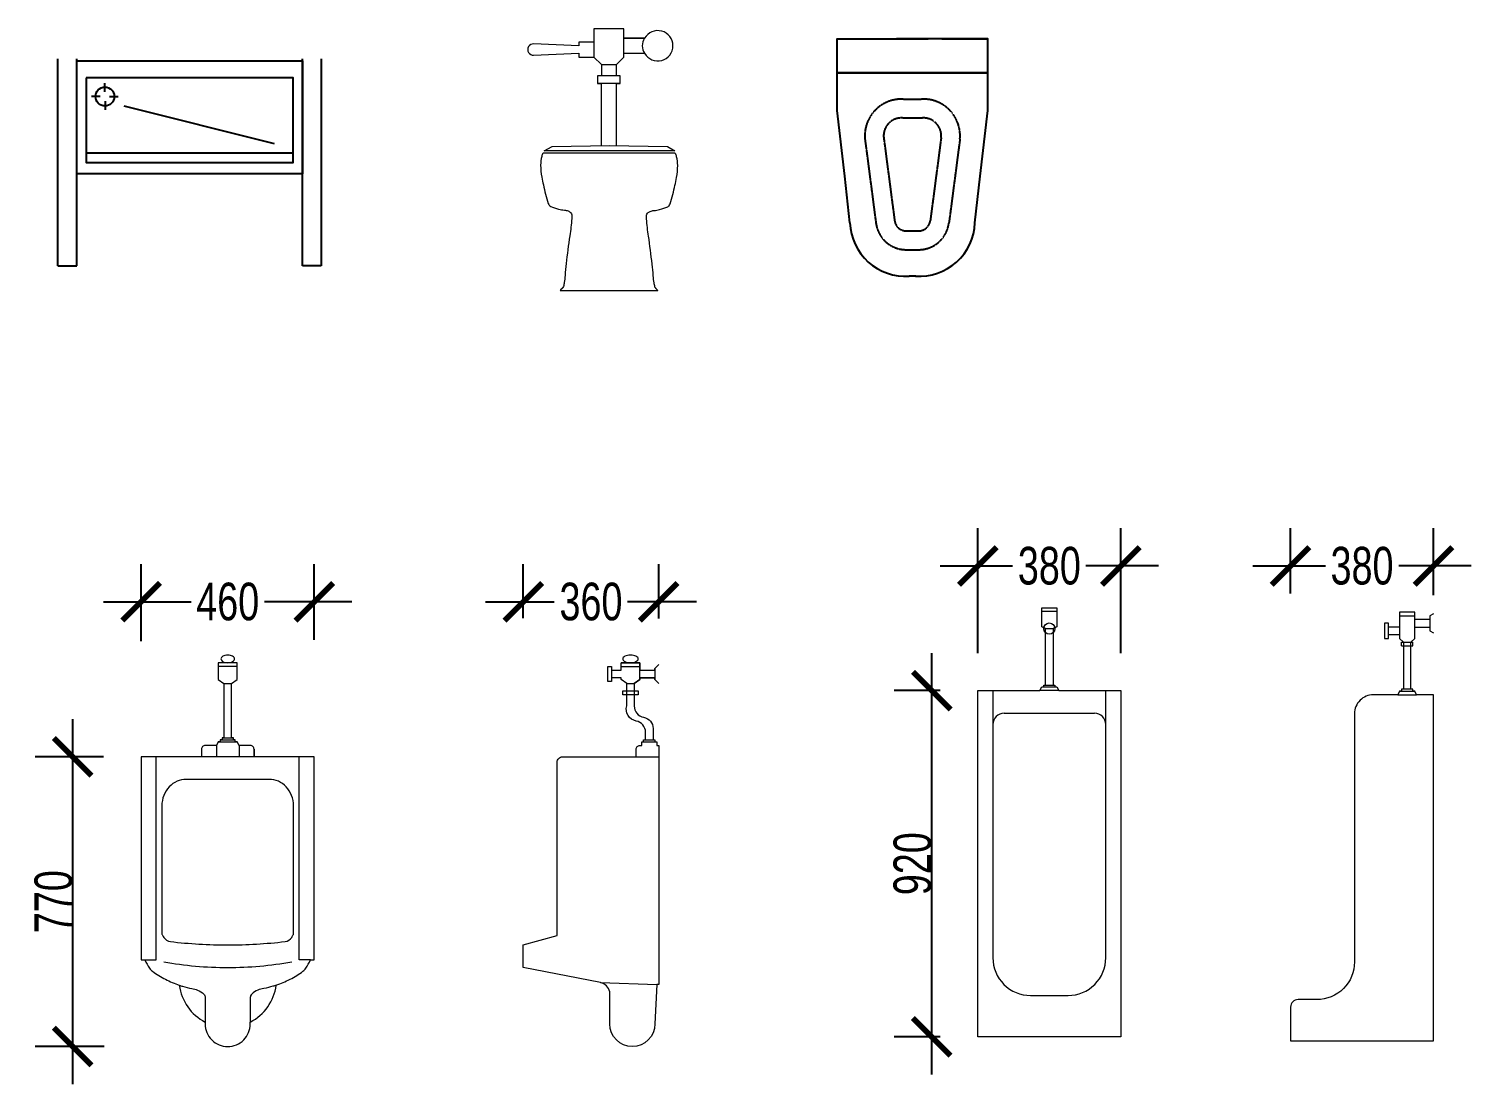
# Model space of a CAD drawing. Header units: inches. Extents: x 242965 to 445791, y 236206 to 423703.
# Drawn here: x 317452 to 321285, y 357053 to 359858 of the extents above; entities that cross this region are included whole.
import ezdxf

# ---------------------------------------------------------------- set-up
doc = ezdxf.new("R2010")
doc.units = ezdxf.units.IN
doc.header["$MEASUREMENT"] = 0
doc.linetypes.add('HIDDEN', pattern=[0.375, 0.25, -0.125])
doc.layers.add('9', color=251, linetype='Continuous', lineweight=13)
doc.layers.add('THIET-BI', color=21, linetype='Continuous')
doc.layers.add('TOILET', color=35, linetype='Continuous')
doc.styles.add('DIM', font='hoatbif.shx', dxfattribs={"width": 0.75})
doc.dimstyles.new('100', dxfattribs={"dimscale": 0, "dimtxt": 100, "dimasz": 100, "dimexe": 100, "dimexo": 100, "dimgap": 1, "dimtad": 1, "dimzin": 12, "dimdsep": 46, "dimtxsty": 'DIM', "dimblk": 'ARCHTICK', "dimblk1": 'ARCHTICK', "dimblk2": 'OBLIQUE', "dimcen": 0, "dimdle": 100, "dimclrd": 4, "dimclre": 7, "dimclrt": 3, "dimaunit": 3, "dimadec": 0, "dimazin": 3, "dimtfac": 0.004, "dimtix": 1, "dimtmove": 2, "dimatfit": 3, "dimldrblk": 'ARCHTICK', "dimfxl": 1, "dimtolj": 1, "dimtzin": 13, "dimarcsym": 0})

# ---------------------------------------------------------------- blocks, each defined once
blk = doc.blocks.new('AF5111')
for p, q in [((25, 1160.3), (-25, 1160.3)), ((-10, 1115.3), (10, 1115.3)), ((-25, 960.3), (25, 960.3)), ((-20, 965.3), (20, 965.3)), ((-15, 970.3), (15, 970.3)), ((-190, 380.3), (-190, 920.3)), ((70, 920.3), (-70, 920.3)), ((-30, 950.3), (-30, 920.3)), ((30, 950.3), (30, 920.3)), ((70, 940.3), (70, 920.3)), ((190, 380.3), (190, 920.3)), ((-220, 380.3), (-190, 380.3)), ((220, 380.3), (190, 380.3))]:
    blk.add_line(p, q)
for points in [[(0, 1170.3, 0.056521), (7.3, 1171.1, 0.070265), (12.7, 1173.2, 0.106132), (17.1, 1177, 0.187462), (18, 1180.3, 0.161741), (16.9, 1183.7, 0.106132), (12.7, 1187.3, 0.070265), (7.3, 1189.4, 0.056521), (0, 1190.3, 0.056521), (-7.3, 1189.4, 0.070265), (-12.7, 1187.3, 0.106132), (-16.9, 1183.7, 0.161741), (-18, 1180.3, 0.161741), (-16.9, 1176.8, 0.106132), (-12.7, 1173.2, 0.070265), (-7.3, 1171.1, 0.056521)], [(230, 920.3), (70, 920.3), (70, 940.3, 0.414214), (60, 950.3), (30, 950.3), (25, 960.3), (20, 960.3), (20, 965.3), (15, 965.3), (15, 970.3), (10, 970.3), (10, 1115.3), (25, 1125.3), (25, 1170.3), (-25, 1170.3), (-25, 1125.3), (-10, 1115.3), (-10, 970.3), (-15, 970.3), (-15, 965.3), (-20, 965.3), (-20, 960.3), (-25, 960.3), (-30, 950.3), (-60, 950.3, 0.414214), (-70, 940.3), (-70, 920.3), (-230, 920.3), (-230, 380.3), (-220, 380.3, 0.036786), (-207.6, 358.3, 0.08499), (-200, 350.3, 0.04503), (-165.5, 329, 0.030133), (-128.7, 313.2, 0.244376), (-60, 215.2), (-60, 210.3, 0.414214), (0, 150.3, 0.414214), (60, 210.3), (60, 215.2, 0.244376), (128.7, 313.2, 0.030133), (165.5, 329, 0.04503), (200, 350.3, 0.08499), (207.6, 358.3, 0.036786), (220, 380.3), (230, 380.3)], [(0, 860.3), (-110, 860.3, 0.208552), (-155.3, 840.5, 0.189309), (-175, 790.3), (-175, 680.3), (-175, 470.3), (-175, 450.3, 0.116434), (-174.5, 448.3, 0.024533), (-170, 440.3, 0.226752), (-152.5, 429.2, 0.029286), (0, 420.3, 0.029286), (152.5, 429.2, 0.226752), (170, 440.3, 0.024533), (174.5, 448.3, 0.116434), (175, 450.3), (175, 470.3), (175, 680.3), (175, 790.3, 0.189309), (155.3, 840.5, 0.208552), (110, 860.3)]]:
    blk.add_lwpolyline(points, format="xyb", close=True)
for points in [[(-170, 375.3, 0.022005), (-85.3, 364, 0.022005), (0, 360.3, 0.022005), (85.3, 364, 0.022005), (170, 375.3)], [(-128.7, 313.2, 0.006897), (-120, 310.3, 0.044651), (-95.7, 304.7, -0.068281), (-80, 300.3, -0.094181), (-63.7, 289.2, -0.198912), (-60, 280.3), (-60, 235.3), (-60, 215.2, 0.414214)], [(128.7, 313.2, -0.006897), (120, 310.3, -0.044651), (95.7, 304.7, 0.068281), (80, 300.3, 0.094181), (63.7, 289.2, 0.198912), (60, 280.3), (60, 235.3), (60, 215.2, -0.414214)]]:
    blk.add_lwpolyline(points, format="xyb")
blk = doc.blocks.new('_ARCHTICK')
at = {"color": 0, "linetype": 'ByBlock', "const_width": 0.15}
blk.add_lwpolyline([(-0.5, -0.5), (0.5, 0.5)], dxfattribs=at)
blk = doc.blocks.new('*D557')
at = {"layer": '9', "color": 4, "lineweight": -2, "transparency": 16777216}
blk.add_line((317568.3, 357053.2), (317568.3, 358023.2), dxfattribs=at)
at = {"layer": '9', "color": 7, "lineweight": -2, "transparency": 16777216}
for p, q in [((317650.2, 357923.2), (317468.3, 357923.2)), ((317651.9, 357153.2), (317468.3, 357153.2))]:
    blk.add_line(p, q, dxfattribs=at)
at = {"layer": 'Defpoints', "color": 0, "transparency": 16777216}
for p in [(317568.3, 357923.2), (317750.2, 357923.2), (317751.9, 357153.2)]:
    blk.add_point(p, dxfattribs=at)
at = {"layer": '9', "color": 4, "lineweight": -2, "transparency": 16777216, "xscale": 100, "yscale": 100, "zscale": 100}
for p, rotation in [((317568.3, 357923.2), 90), ((317568.3, 357153.2), 270)]:
    blk.add_blockref('_ARCHTICK', p, dxfattribs=dict(at, rotation=rotation))
at = {"layer": '9', "color": 3, "transparency": 16777216, "insert": (317517.3, 357538.2), "char_height": 100, "attachment_point": 5, "rotation": 90, "style": 'DIM'}
blk.add_mtext('\\A1;770', dxfattribs=at)
blk = doc.blocks.new('_Oblique')
at = {"color": 0, "linetype": 'ByBlock', "lineweight": -2}
blk.add_line((-0.5, -0.5), (0.5, 0.5), dxfattribs=at)
blk = doc.blocks.new('*D558')
at = {"layer": '9', "color": 7, "lineweight": -2, "transparency": 16777216}
for p, q in [((317750.2, 358230.9), (317750.2, 358435.2)), ((318210.2, 358234.4), (318210.2, 358435.2))]:
    blk.add_line(p, q, dxfattribs=at)
at = {"layer": '9', "color": 4, "lineweight": -2, "transparency": 16777216}
for p, q in [((317650.2, 358335.2), (317882.8, 358335.2)), ((318310.2, 358335.2), (318077.6, 358335.2))]:
    blk.add_line(p, q, dxfattribs=at)
at = {"layer": 'Defpoints', "color": 0, "transparency": 16777216}
for p in [(318210.2, 358335.2), (317750.2, 358130.9), (318210.2, 358134.4)]:
    blk.add_point(p, dxfattribs=at)
at = {"layer": '9', "color": 4, "lineweight": -2, "transparency": 16777216, "xscale": 100, "yscale": 100, "zscale": 100, "rotation": 180}
blk.add_blockref('_ARCHTICK', (317750.2, 358335.2), dxfattribs=at)
at = {"layer": '9', "color": 4, "lineweight": -2, "transparency": 16777216, "xscale": 100, "yscale": 100, "zscale": 100}
blk.add_blockref('_ARCHTICK', (318210.2, 358335.2), dxfattribs=at)
at = {"layer": '9', "color": 3, "transparency": 16777216, "insert": (317980.2, 358335.2), "char_height": 100, "attachment_point": 5, "style": 'DIM'}
blk.add_mtext('\\A1;460', dxfattribs=at)
blk = doc.blocks.new('BI-P01')
for p, q in [((0, -550), (0, 0)), ((50, -550), (50, 0)), ((650, -550), (650, 0)), ((700, 0), (700, -550)), ((50, -305), (50, -5)), ((50, -5), (650, -5)), ((650, -5), (650, -305)), ((124.7, -87.5), (124.7, -64.7)), ((112.5, -100.3), (89.7, -100.3)), ((125.3, -112.5), (125.3, -135.3)), ((137.5, -99.7), (160.3, -99.7)), ((175, -125), (575, -225)), ((75, -250), (625, -250)), ((650, -305), (50, -305)), ((0, -550), (50, -550)), ((700, -550), (650, -550))]:
    blk.add_line(p, q)
blk.add_lwpolyline([(75, -50), (75, -275), (625, -275), (625, -50)], close=True)
blk.add_circle((125, -100), 25)
blk = doc.blocks.new('A$C4111767C')
at = {"layer": 'THIET-BI'}
blk.add_blockref('BI-P01', (0, 550), dxfattribs=at)
blk = doc.blocks.new('AF5101')
for p, q in [((20, 1130), (-20, 1130)), ((-10, 1085), (10, 1085)), ((25, 920), (-25, 920)), ((-20, 930), (20, 930)), ((-15, 935), (15, 935)), ((-120, 860), (120, 860))]:
    blk.add_line(p, q)
blk.add_lwpolyline([(-20, 1140), (20, 1140), (20, 1090), (10, 1085), (10, 935), (15, 935), (15, 930), (20, 930), (25, 920), (190, 920), (190, 0), (-190, 0), (-190, 920), (-25, 920), (-20, 930), (-15, 930), (-15, 935), (-10, 935), (-10, 1085), (-20, 1090)], close=True)
blk.add_lwpolyline([(-150, 920), (-150, 210, 0.414214), (-50, 110), (50, 110, 0.414214), (150, 210), (150, 920)], format="xyb")
blk.add_circle((0, 1085), 15)
for centre, start, end in [((-120, 830), 90, 180), ((120, 830), 0, 90)]:
    blk.add_arc(centre, 30, start, end)
blk = doc.blocks.new('AL5111')
for p, q in [((-125, 1150), (-125, 1130)), ((-50, 1170), (-100, 1170)), ((-100, 1160), (-50, 1160)), ((-50, 1160), (-50, 1170)), ((-50, 1125), (-50, 1160)), ((-50, 1150), (-10, 1150)), ((0, 1165), (-10, 1155)), ((-10, 1155), (-10, 1125)), ((-85, 1115), (-65, 1115)), ((-65, 1115), (-50, 1125)), ((-50, 1130), (-10, 1130)), ((-10, 1125), (0, 1115)), ((-95, 1095), (-55, 1095)), ((-95, 1085), (-95, 1095)), ((-55, 1085), (-95, 1085)), ((-55, 1095), (-55, 1085)), ((-45, 960), (-5, 960)), ((-40, 965), (-10, 965)), ((-60, 920), (0, 920))]:
    blk.add_line(p, q)
blk.add_lwpolyline([(-75, 1170, 0.049611), (-66.7, 1170.8, 0.063422), (-60.4, 1172.9, 0.103466), (-55.4, 1176.8, 0.206938), (-54.4, 1180, 0.178554), (-55.6, 1183.4, 0.103466), (-60.4, 1187.1, 0.063422), (-66.7, 1189.2, 0.049611), (-75, 1190, 0.049611), (-83.3, 1189.2, 0.063422), (-89.6, 1187.1, 0.103466), (-94.4, 1183.4, 0.178554), (-95.6, 1180, 0.178554), (-94.4, 1176.6, 0.103466), (-89.6, 1172.9, 0.063422), (-83.3, 1170.8, 0.049611)], format="xyb", close=True)
blk.add_lwpolyline([(0, 1115), (-10, 1125), (-10, 1130), (-50, 1130), (-50, 1125), (-65, 1115), (-65, 1055, 0.36205), (-40, 1025, -0.36205), (-15, 995), (-15, 965), (-10, 965), (-10, 960), (-5, 960), (-5, 950), (0, 950), (0, 315), (-5, 315.2), (-10, 210, -1), (-130, 210), (-130, 295, 0.30534), (-155, 320), (-360, 360), (-360, 420), (-270, 445), (-270, 905, -0.414214), (-255, 920), (-60, 920), (-60, 940, -0.414214), (-50, 950), (-45, 950), (-45, 960), (-40, 960), (-40, 965), (-35, 965), (-35, 985, 0.36205), (-60, 1015, -0.441113), (-85, 1055), (-85, 1115), (-100, 1125), (-100, 1130), (-125, 1130), (-125, 1120), (-135, 1120), (-135, 1160), (-125, 1160), (-125, 1150), (-100, 1150), (-100, 1160), (-100, 1170), (-50, 1170), (-50, 1150), (-10, 1150), (-10, 1155), (0, 1165)], format="xyb")
blk.add_lwpolyline([(-155, 320), (-5, 315.2)])
blk = doc.blocks.new('*D561')
at = {"layer": '9', "color": 4, "lineweight": -2, "transparency": 16777216}
blk.add_line((319851.2, 357079), (319851.2, 358199), dxfattribs=at)
at = {"layer": '9', "color": 7, "lineweight": -2, "transparency": 16777216}
for p, q in [((319873.7, 358099), (319751.2, 358099)), ((319873.7, 357179), (319751.2, 357179))]:
    blk.add_line(p, q, dxfattribs=at)
at = {"layer": 'Defpoints', "color": 0, "transparency": 16777216}
for p in [(319851.2, 358099), (319973.7, 358099), (319973.7, 357179)]:
    blk.add_point(p, dxfattribs=at)
at = {"layer": '9', "color": 4, "lineweight": -2, "transparency": 16777216, "xscale": 100, "yscale": 100, "zscale": 100}
for p, rotation in [((319851.2, 358099), 90), ((319851.2, 357179), 270)]:
    blk.add_blockref('_ARCHTICK', p, dxfattribs=dict(at, rotation=rotation))
at = {"layer": '9', "color": 3, "transparency": 16777216, "insert": (319800.2, 357639), "char_height": 100, "attachment_point": 5, "rotation": 90, "style": 'DIM'}
blk.add_mtext('\\A1;920', dxfattribs=at)
blk = doc.blocks.new('AL5101')
for p, q in [((-90, 1130), (-50, 1130)), ((-90, 1130), (-90, 1070)), ((-50, 1070), (-50, 1130)), ((-10, 1130), (-10, 1090)), ((-130, 1110), (-130, 1070)), ((-120, 1070), (-120, 1110)), ((-85, 1060), (-55, 1060)), ((-85, 1050), (-85, 1060)), ((-85, 1050), (-55, 1050)), ((-55, 1050), (-55, 1060)), ((-95, 920), (-45, 920)), ((-90, 930), (-50, 930)), ((-55, 935), (-85, 935))]:
    blk.add_line(p, q)
blk.add_lwpolyline([(0, 1135), (-10, 1130), (-10, 1120), (-50, 1120), (-50, 1140), (-90, 1140), (-90, 1100), (-120, 1100), (-120, 1110), (-130, 1110), (-130, 1070), (-120, 1070), (-120, 1080), (-90, 1080), (-90, 1070), (-80, 1060), (-80, 935), (-85, 935), (-85, 930), (-90, 930), (-95, 920), (-160, 920, 0.414214), (-210, 870), (-210, 210, -0.414214), (-310, 110), (-360, 110, 0.414214), (-380, 90), (-380, 0), (0, 0), (0, 920), (-45, 920), (-50, 930), (-55, 930), (-55, 935), (-60, 935), (-60, 1060), (-50, 1070), (-50, 1100), (-10, 1100), (-10, 1090), (0, 1085)], format="xyb")
blk = doc.blocks.new('*D562')
at = {"layer": '9', "color": 7, "lineweight": -2, "transparency": 16777216}
for p, q in [((319973.7, 358199), (319973.7, 358530.4)), ((320353.7, 358199), (320353.7, 358530.4))]:
    blk.add_line(p, q, dxfattribs=at)
at = {"layer": '9', "color": 4, "lineweight": -2, "transparency": 16777216}
for p, q in [((319873.7, 358430.4), (320066.2, 358430.4)), ((320453.7, 358430.4), (320261.1, 358430.4))]:
    blk.add_line(p, q, dxfattribs=at)
at = {"layer": 'Defpoints', "color": 0, "transparency": 16777216}
for p in [(320353.7, 358430.4), (319973.7, 358099), (320353.7, 358099)]:
    blk.add_point(p, dxfattribs=at)
at = {"layer": '9', "color": 4, "lineweight": -2, "transparency": 16777216, "xscale": 100, "yscale": 100, "zscale": 100, "rotation": 180}
blk.add_blockref('_ARCHTICK', (319973.7, 358430.4), dxfattribs=at)
at = {"layer": '9', "color": 4, "lineweight": -2, "transparency": 16777216, "xscale": 100, "yscale": 100, "zscale": 100}
blk.add_blockref('_ARCHTICK', (320353.7, 358430.4), dxfattribs=at)
at = {"layer": '9', "color": 3, "transparency": 16777216, "insert": (320163.7, 358430.4), "char_height": 100, "attachment_point": 5, "style": 'DIM'}
blk.add_mtext('\\A1;380', dxfattribs=at)
blk = doc.blocks.new('*D563')
at = {"layer": '9', "color": 7, "lineweight": -2, "transparency": 16777216}
for p, q in [((318765.6, 358291.2), (318765.6, 358435.2)), ((319125.6, 358290.7), (319125.6, 358435.2))]:
    blk.add_line(p, q, dxfattribs=at)
at = {"layer": '9', "color": 4, "lineweight": -2, "transparency": 16777216}
for p, q in [((318665.6, 358335.2), (318848.1, 358335.2)), ((319225.6, 358335.2), (319043, 358335.2))]:
    blk.add_line(p, q, dxfattribs=at)
at = {"layer": 'Defpoints', "color": 0, "transparency": 16777216}
for p in [(319125.6, 358335.2), (318765.6, 358191.2), (319125.6, 358190.7)]:
    blk.add_point(p, dxfattribs=at)
at = {"layer": '9', "color": 4, "lineweight": -2, "transparency": 16777216, "xscale": 100, "yscale": 100, "zscale": 100, "rotation": 180}
blk.add_blockref('_ARCHTICK', (318765.6, 358335.2), dxfattribs=at)
at = {"layer": '9', "color": 4, "lineweight": -2, "transparency": 16777216, "xscale": 100, "yscale": 100, "zscale": 100}
blk.add_blockref('_ARCHTICK', (319125.6, 358335.2), dxfattribs=at)
at = {"layer": '9', "color": 3, "transparency": 16777216, "insert": (318945.6, 358335.2), "char_height": 100, "attachment_point": 5, "style": 'DIM'}
blk.add_mtext('\\A1;360', dxfattribs=at)
blk = doc.blocks.new('*D564')
at = {"layer": '9', "color": 7, "lineweight": -2, "transparency": 16777216}
for p, q in [((320804.7, 358357), (320804.7, 358530.4)), ((321184.7, 358353), (321184.7, 358530.4))]:
    blk.add_line(p, q, dxfattribs=at)
at = {"layer": '9', "color": 4, "lineweight": -2, "transparency": 16777216}
for p, q in [((320704.7, 358430.4), (320897.3, 358430.4)), ((321284.7, 358430.4), (321092.1, 358430.4))]:
    blk.add_line(p, q, dxfattribs=at)
at = {"layer": 'Defpoints', "color": 0, "transparency": 16777216}
for p in [(321184.7, 358430.4), (320804.7, 358257), (321184.7, 358253)]:
    blk.add_point(p, dxfattribs=at)
at = {"layer": '9', "color": 4, "lineweight": -2, "transparency": 16777216, "xscale": 100, "yscale": 100, "zscale": 100, "rotation": 180}
blk.add_blockref('_ARCHTICK', (320804.7, 358430.4), dxfattribs=at)
at = {"layer": '9', "color": 4, "lineweight": -2, "transparency": 16777216, "xscale": 100, "yscale": 100, "zscale": 100}
blk.add_blockref('_ARCHTICK', (321184.7, 358430.4), dxfattribs=at)
at = {"layer": '9', "color": 3, "transparency": 16777216, "insert": (320994.7, 358430.4), "char_height": 100, "attachment_point": 5, "style": 'DIM'}
blk.add_mtext('\\A1;380', dxfattribs=at)
blk = doc.blocks.new('AF5011')
for p, q in [((-40, 695), (-40, 620)), ((40, 620), (40, 695)), ((40, 670), (95, 670)), ((20, 600), (40, 620)), ((40, 630), (95, 630)), ((-20, 600), (20, 600)), ((30, 550), (-30, 550)), ((20, 570), (-20, 570))]:
    blk.add_line(p, q)
for points in [[(20, 385), (20, 550), (30, 550), (30, 570), (20, 570), (20, 600), (40, 620), (40, 630), (95, 630, 3.765564), (95, 670), (40, 670), (40, 695), (-40, 695), (-40, 660), (-80, 660), (-80, 650), (-200, 655, 1.042534), (-200, 625), (-80, 630), (-80, 620), (-40, 620), (-20, 600), (-20, 570), (-30, 570), (-30, 550), (-20.4, 550), (-20.4, 384.8)], [(130, 0.1, 0.01245), (126.9, 3.3, 0.009829), (125.9, 4.2, -0.01096), (125, 5, -0.121715), (122.6, 8.9, -0.047881), (120, 20, -0.012161), (118, 38.4, 0.007105), (115, 70, 0.009274), (105.4, 144, -0.014946), (100, 190, -0.021871), (99.8, 195.3, -0.025061), (100, 200, -0.172989), (102.3, 205, -0.10143), (110, 210, -0.075334), (119.7, 212.3, 0.047959), (135, 215, 0.027137), (156.3, 222.2, 0.13271), (160, 225, 0.085403), (162.7, 229.9, 0.018228), (170, 255, 0.007545), (175.7, 279.1, 0.008798), (180, 300, 0.045901), (182.9, 331.9, 0.063236), (180, 355, 0.052809), (176.6, 364, 0.284079), (175, 365), (0, 365), (-175, 365, 0.052809), (-178.4, 356, 0.063236), (-181.3, 332.9, 0.045901), (-178.4, 301, 0.008798), (-174.1, 280.2, 0.007545), (-168.4, 256, 0.018228), (-161, 231, 0.085403), (-158.4, 226, 0.13271), (-154.6, 223.2, 0.027137), (-133.4, 216, 0.047959), (-118, 213.3, -0.075334), (-108.4, 211, -0.10143), (-100.7, 206, -0.172989), (-98.4, 201, -0.025061), (-98.1, 196.4, -0.021871), (-98.4, 191, -0.014946), (-103.8, 145, 0.009274), (-113.4, 71, 0.007105), (-116.4, 39.4, -0.012161), (-118.4, 21, -0.047881), (-120.9, 9.9, -0.121715), (-123.4, 6, -0.01096), (-124.2, 5.2, 0.009829), (-125.2, 4.3, 0.016706), (-129.5, 0), (130, 0)]]:
    blk.add_lwpolyline(points, format="xyb")
blk.add_lwpolyline([(1.4, 370.9), (-172.2, 370.9), (-150.4, 382.4), (1.4, 385.3), (155.7, 382.4), (174.9, 370.9)], close=True)
for centre, radius, start, end in [((124.6, 650), 35.7, 145.9757, 214.0243), ((130, 0.1), 0.0663, 270, 43.5997)]:
    blk.add_arc(centre, radius, start, end)
blk = doc.blocks.new('A$C61AE20AF')
at = {"layer": 'TOILET', "color": 35}
for points in [[(0, 440.7), (0, 630.3), (242, 630.3)], [(400, 440.7), (400, 630.3), (158, 630.3)], [(278, 630.3), (400, 630.3)], [(200, 540.3), (0, 540.3), (236.5, 540.3)], [(200, 540.3), (400, 540.3), (163.5, 540.3)], [(269.7, 540.3), (400, 540.3)], [(19.9, 265.7), (0, 440.7)], [(380.1, 265.7), (400, 440.7)], [(33.9, 141.7), (19.9, 265.7)], [(366.1, 141.7), (380.1, 265.7)], [(208.6, 0.4), (191.4, 0.4)]]:
    blk.add_lwpolyline(points, dxfattribs=at)
at = {"layer": 'TOILET', "color": 35, "linetype": 'HIDDEN'}
for points in [[(176.1, 470.3), (223.9, 470.3)], [(173.3, 420.4), (226.7, 420.4)], [(73.8, 364.2), (103, 141)], [(123.6, 368.8), (152.6, 147.4)], [(276.4, 368.8), (247.4, 147.4)], [(326.2, 364.2), (297, 141)], [(184.1, 120.2), (215.9, 120.2)], [(185.2, 70.2), (214.8, 70.2)]]:
    blk.add_lwpolyline(points, dxfattribs=at)
for centre, radius, start, end in [((170.8, 373.1), 97.4, 86.8772, 185.2177), ((229.2, 373.1), 97.4, 354.7823, 93.1228), ((170.8, 373.1), 47.4, 86.8772, 185.2177), ((229.2, 373.1), 47.4, 354.7823, 93.1228), ((183.5, 151.4), 81.1, 187.3534, 271.2576), ((183.5, 151.4), 31.1, 187.3534, 271.2576), ((216.5, 151.4), 81.1, 268.7424, 352.6466), ((216.5, 151.4), 31.1, 268.7424, 352.6466)]:
    blk.add_arc(centre, radius, start, end, dxfattribs=at)
at = {"layer": 'TOILET', "color": 35}
for centre, start, end in [((181, 147.1), 182.1233, 274.0629), ((219, 147.1), 265.9371, 357.8767)]:
    blk.add_arc(centre, 147.1, start, end, dxfattribs=at)

msp = doc.modelspace()

# ---------------------------------------------------------------- block references
at = {"layer": '9'}
for name, p in [('AF5011', (318993.108, 359162.712)), ('A$C61AE20AF', (319599.875, 359200.457)), ('A$C4111767C', (317528.804, 359227.814)), ('AF5101', (320163.662, 357178.979)), ('AL5101', (321184.691, 357167.982)), ('AF5111', (317980.221, 357002.971)), ('AL5111', (319125.551, 357003.24))]:
    msp.add_blockref(name, p, dxfattribs=at)

# ---------------------------------------------------------------- dimensions: what is measured, and where the dimension line sits
for base, p1, p2, picture, middle in [((320353.662, 358430.437), (319973.662, 358098.979), (320353.662, 358098.979), '*D562', (320163.662, 358430.437)), ((321184.691, 358430.437), (320804.691, 358257.015), (321184.691, 358252.982), '*D564', (320994.691, 358430.437)), ((318210.221, 358335.163), (317750.221, 358130.9), (318210.221, 358134.397), '*D558', (317980.221, 358335.163)), ((319125.551, 358335.163), (318765.551, 358191.175), (319125.551, 358190.652), '*D563', (318945.551, 358335.163))]:
    dim = msp.add_linear_dim(base=base, p1=p1, p2=p2, dimstyle='100', override={"dimscale": 1}, dxfattribs=at)
    dim.commit()
    dim.dimension.update_dxf_attribs({"geometry": picture, "text_midpoint": middle, "dimtype": 160})
for base, p1, p2, picture, middle in [((319851.203, 358098.979), (319973.662, 357178.979), (319973.662, 358098.979), '*D561', (319800.203, 357638.979)), ((317568.312, 357923.24), (317751.907, 357153.24), (317750.221, 357923.24), '*D557', (317517.312, 357538.24))]:
    dim = msp.add_linear_dim(base=base, p1=p1, p2=p2, angle=90, dimstyle='100', override={"dimscale": 1}, dxfattribs=at)
    dim.commit()
    dim.dimension.update_dxf_attribs({"geometry": picture, "text_midpoint": middle})

doc.saveas('drawing.dxf')
